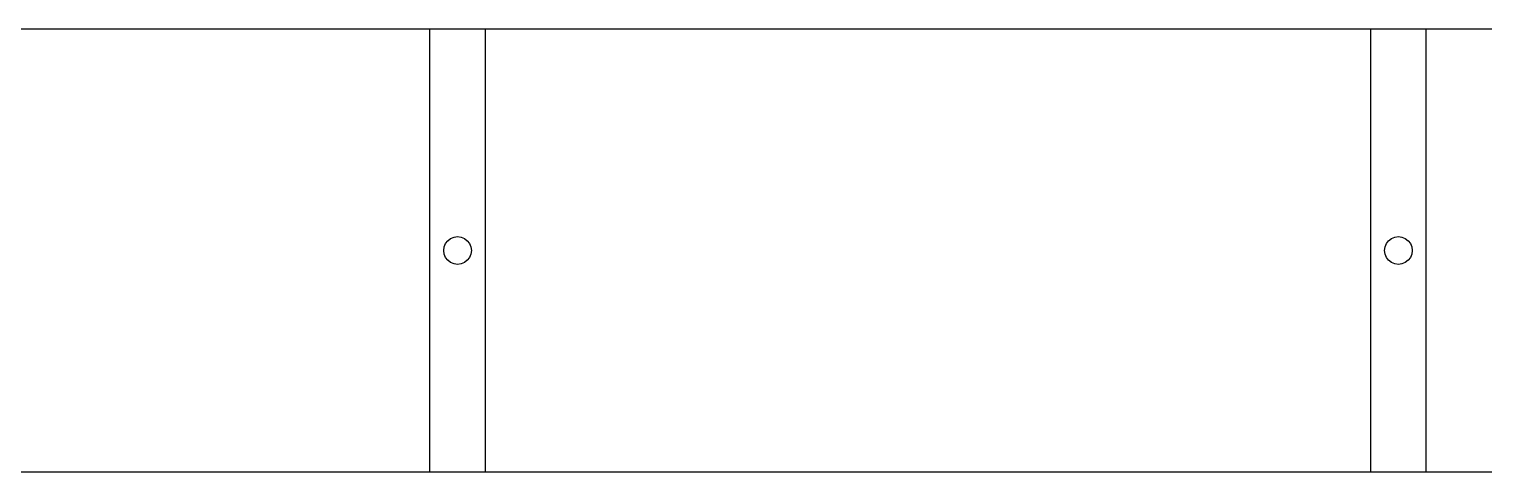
# Model space of a CAD drawing. Extents: x -54 to 50, y -44 to 48.
# Drawn here: x 10.84 to 23.98, y -30.86 to -26.86 of the extents above; entities that cross this region are included whole.
import ezdxf

# ---------------------------------------------------------------- set-up
doc = ezdxf.new("R2010")
doc.units = 0
doc.header["$MEASUREMENT"] = 0
doc.layers.get('0').update_dxf_attribs({"linetype": 'CONTINUOUS'})

msp = doc.modelspace()

# ---------------------------------------------------------------- linework, layer by layer
at = {"color": 1}
for p, q in [((14.461, -26.86), (6.461, -26.86)), ((14.961, -26.86), (14.461, -26.86)), ((22.961, -26.86), (14.961, -26.86)), ((23.461, -26.86), (22.961, -26.86)), ((31.461, -26.86), (23.461, -26.86)), ((6.461, -30.86), (14.461, -30.86)), ((14.461, -30.86), (14.961, -30.86)), ((14.961, -30.86), (22.961, -30.86)), ((22.961, -30.86), (23.461, -30.86)), ((23.461, -30.86), (31.461, -30.86))]:
    msp.add_line(p, q, dxfattribs=at)
at = {"color": 3}
for p, q in [((14.461, -30.86), (14.461, -26.86)), ((14.961, -26.86), (14.961, -30.86)), ((22.961, -30.86), (22.961, -26.86)), ((23.461, -30.86), (23.461, -26.86))]:
    msp.add_line(p, q, dxfattribs=at)
for p, q in [((14.603, -28.797), (14.623, -28.772)), ((14.623, -28.772), (14.648, -28.752)), ((14.648, -28.752), (14.679, -28.739)), ((14.679, -28.739), (14.711, -28.735)), ((14.711, -28.735), (14.743, -28.739)), ((14.743, -28.739), (14.773, -28.752)), ((14.773, -28.752), (14.799, -28.772)), ((14.799, -28.772), (14.819, -28.797)), ((23.103, -28.797), (23.123, -28.772)), ((23.123, -28.772), (23.148, -28.752)), ((23.148, -28.752), (23.179, -28.739)), ((23.179, -28.739), (23.211, -28.735)), ((23.211, -28.735), (23.243, -28.739)), ((23.243, -28.739), (23.273, -28.752)), ((23.273, -28.752), (23.299, -28.772)), ((23.299, -28.772), (23.319, -28.797)), ((14.586, -28.86), (14.59, -28.828)), ((14.59, -28.892), (14.586, -28.86)), ((14.59, -28.828), (14.603, -28.797)), ((14.603, -28.922), (14.59, -28.892)), ((14.819, -28.797), (14.832, -28.828)), ((14.832, -28.892), (14.819, -28.922)), ((14.832, -28.828), (14.836, -28.86)), ((14.836, -28.86), (14.832, -28.892)), ((23.086, -28.86), (23.09, -28.828)), ((23.09, -28.892), (23.086, -28.86)), ((23.09, -28.828), (23.103, -28.797)), ((23.103, -28.922), (23.09, -28.892)), ((23.319, -28.797), (23.332, -28.828)), ((23.332, -28.892), (23.319, -28.922)), ((23.332, -28.828), (23.336, -28.86)), ((23.336, -28.86), (23.332, -28.892)), ((14.623, -28.948), (14.603, -28.922)), ((14.648, -28.968), (14.623, -28.948)), ((14.679, -28.981), (14.648, -28.968)), ((14.711, -28.985), (14.679, -28.981)), ((14.743, -28.981), (14.711, -28.985)), ((14.773, -28.968), (14.743, -28.981)), ((14.799, -28.948), (14.773, -28.968)), ((14.819, -28.922), (14.799, -28.948)), ((23.123, -28.948), (23.103, -28.922)), ((23.148, -28.968), (23.123, -28.948)), ((23.179, -28.981), (23.148, -28.968)), ((23.211, -28.985), (23.179, -28.981)), ((23.243, -28.981), (23.211, -28.985)), ((23.273, -28.968), (23.243, -28.981)), ((23.299, -28.948), (23.273, -28.968)), ((23.319, -28.922), (23.299, -28.948))]:
    msp.add_line(p, q)

doc.saveas('drawing.dxf')
